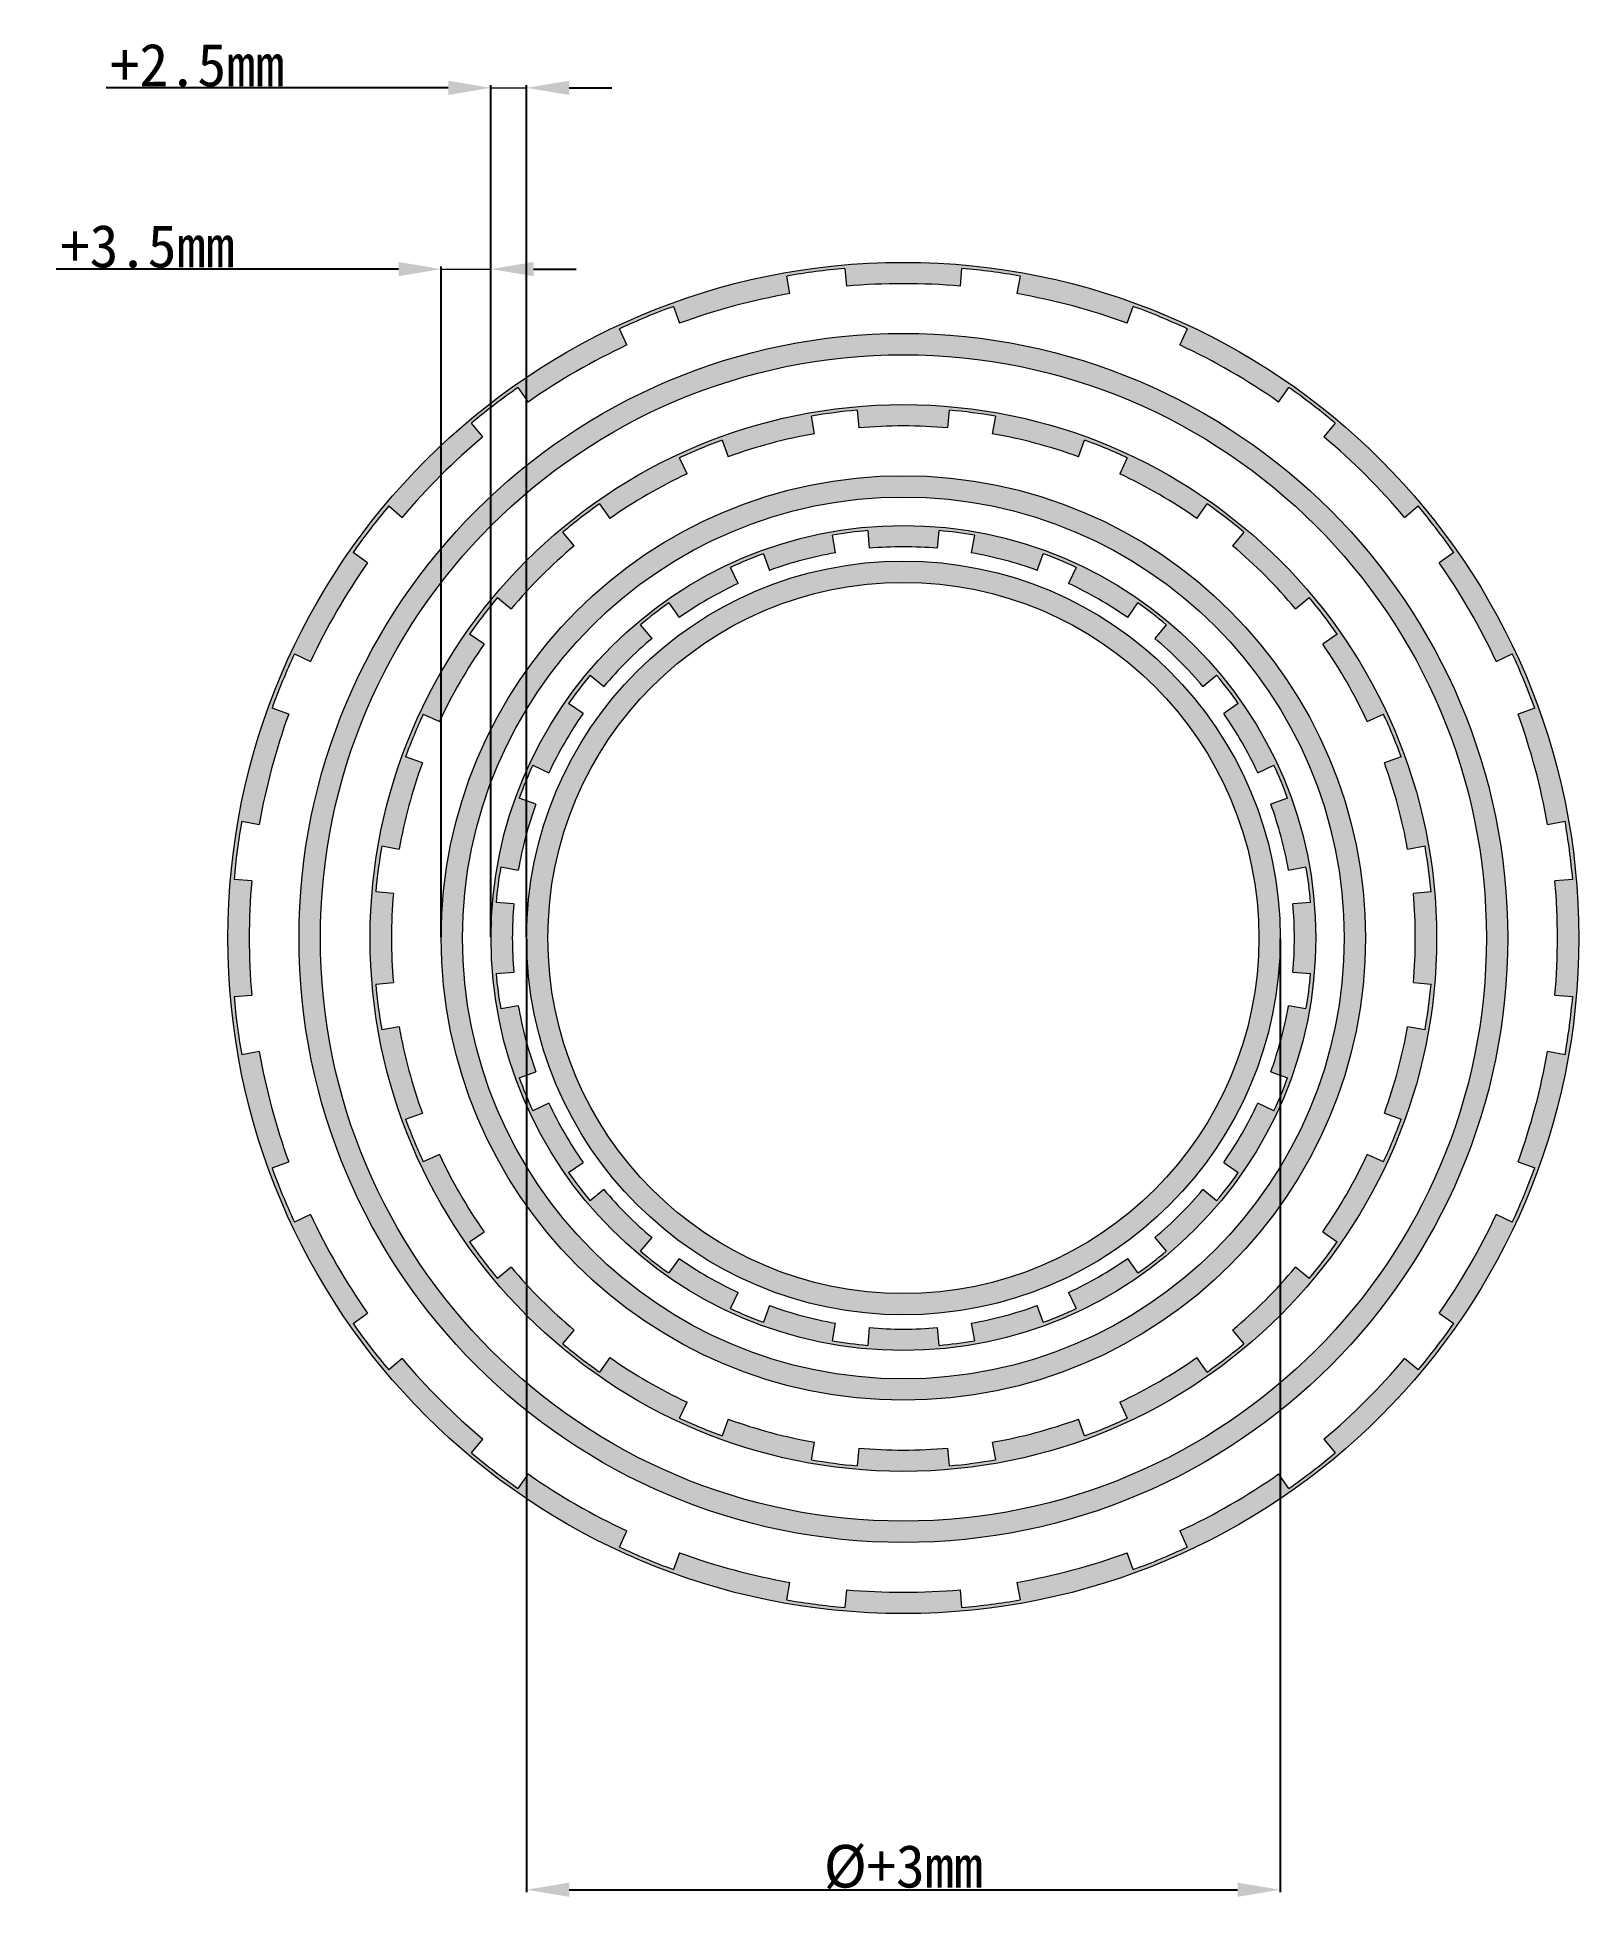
# Model space of a CAD drawing. Header units: millimetres. Extents: x 40 to 148, y 99 to 230.
import ezdxf

# ---------------------------------------------------------------- set-up
doc = ezdxf.new("R2010")
doc.units = ezdxf.units.MM
doc.layers.add('1', color=7, linetype='Continuous', true_color=0xffffff)
doc.layers.add('标注', color=7, linetype='Continuous')
doc.styles.get("Standard").update_dxf_attribs({"font": 'SimSun.ttf'})
doc.dimstyles.get("Standard").update_dxf_attribs({"dimtxt": 3, "dimasz": 3, "dimexe": 0.18, "dimexo": 0.0625, "dimgap": 0.09, "dimtad": 1, "dimdec": 4, "dimzin": 0, "dimdsep": 46, "dimtxsty": 'Standard', "dimcen": 0.09, "dimadec": 0, "dimazin": 0, "dimtfac": 1, "dimtdec": 4, "dimtofl": 0, "dimtmove": 0, "dimatfit": 3, "dimfxl": 1, "dimtolj": 1, "dimtzin": 0, "dimarcsym": 0})

# ---------------------------------------------------------------- blocks, each defined once
blk = doc.blocks.new('*D4')
at = {"layer": 'Defpoints', "color": 0, "lineweight": 18, "transparency": 16777216}
for p in [(74.3, 166.57), (127.3, 166.57), (127.3, 99.66)]:
    blk.add_point(p, dxfattribs=at)
at = {"layer": '标注', "color": 0, "lineweight": -2, "transparency": 16777216}
for p, q in [((74.3, 166.51), (74.3, 99.48)), ((127.3, 166.51), (127.3, 99.48)), ((77.3, 99.66), (124.3, 99.66))]:
    blk.add_line(p, q, dxfattribs=at)
at = {"layer": '标注', "color": 0, "lineweight": 18, "transparency": 16777216}
for points in [[(77.3, 100.16), (77.3, 99.16), (74.3, 99.66)], [(124.3, 100.16), (124.3, 99.16), (127.3, 99.66)]]:
    blk.add_solid(points, dxfattribs=at)
at = {"layer": '标注', "color": 0, "lineweight": 18, "transparency": 16777216, "insert": (100.8, 101.25), "char_height": 3, "attachment_point": 5}
blk.add_mtext('\\A1;%%C+3mm', dxfattribs=at)
blk = doc.blocks.new('*D5')
at = {"layer": 'Defpoints', "color": 0, "lineweight": 18, "transparency": 16777216}
for p in [(71.8, 226.34), (71.8, 166.57), (74.3, 166.57)]:
    blk.add_point(p, dxfattribs=at)
at = {"layer": '标注', "color": 0, "lineweight": -2, "transparency": 16777216}
for p, q in [((68.8, 226.34), (44.73, 226.34)), ((71.8, 166.64), (71.8, 226.52)), ((74.3, 166.64), (74.3, 226.52)), ((77.3, 226.34), (80.3, 226.34))]:
    blk.add_line(p, q, dxfattribs=at)
at = {"layer": '标注', "color": 0, "lineweight": 18, "transparency": 16777216}
for points in [[(68.8, 226.84), (68.8, 225.84), (71.8, 226.34)], [(77.3, 226.84), (77.3, 225.84), (74.3, 226.34)]]:
    blk.add_solid(points, dxfattribs=at)
at = {"layer": '标注', "color": 0, "lineweight": 18, "transparency": 16777216, "insert": (51.15, 227.93), "char_height": 3, "attachment_point": 5}
blk.add_mtext('\\A1;+2.5mm', dxfattribs=at)
blk = doc.blocks.new('*D6')
at = {"layer": 'Defpoints', "color": 0, "lineweight": 18, "transparency": 16777216}
for p in [(68.3, 213.6), (68.3, 166.57), (71.8, 166.57)]:
    blk.add_point(p, dxfattribs=at)
at = {"layer": '标注', "color": 0, "lineweight": -2, "transparency": 16777216}
for p, q in [((65.3, 213.6), (41.23, 213.6)), ((68.3, 166.64), (68.3, 213.78)), ((71.8, 166.64), (71.8, 213.78)), ((74.8, 213.6), (77.8, 213.6))]:
    blk.add_line(p, q, dxfattribs=at)
at = {"layer": '标注', "color": 0, "lineweight": 18, "transparency": 16777216}
for points in [[(65.3, 214.1), (65.3, 213.1), (68.3, 213.6)], [(74.8, 214.1), (74.8, 213.1), (71.8, 213.6)]]:
    blk.add_solid(points, dxfattribs=at)
at = {"layer": '标注', "color": 0, "lineweight": 18, "transparency": 16777216, "insert": (47.65, 215.19), "char_height": 3, "attachment_point": 5}
blk.add_mtext('\\A1;+3.5mm', dxfattribs=at)

msp = doc.modelspace()

# ---------------------------------------------------------------- hatches: boundary and pattern name
at = {"lineweight": 18}
h = msp.add_hatch(color=1, dxfattribs=at)
h.paths.add_polyline_path([(53.30281, 166.57363, 1), (148.30281, 166.57363, 1)])
h.paths.add_polyline_path([(81.36237, 208.26379), (80.83409, 209.39667, -0.021820078), (84.64235, 210.9741), (85.06988, 209.79949, -0.043660943), (92.81499, 211.87478), (92.59793, 213.10579, -0.021820078), (96.6847, 213.64383), (96.79364, 212.39858, -0.043660943), (104.81197, 212.39858), (104.92092, 213.64383, -0.021820078), (109.00768, 213.10579), (108.79062, 211.87478, -0.043660943), (116.53573, 209.79949), (116.96326, 210.9741, -0.021820078), (120.77152, 209.39667), (120.24325, 208.26379, -0.043660943), (127.18732, 204.25462), (127.90429, 205.27856, -0.021820078), (131.17452, 202.76923), (130.37104, 201.81167, -0.043660943), (136.04085, 196.14186), (136.99841, 196.94534, -0.021820078), (139.50774, 193.67511), (138.4838, 192.95814, -0.043660943), (142.49296, 186.01407), (143.62585, 186.54234, -0.021820078), (145.20328, 182.73408), (144.02867, 182.30655, -0.043660943), (146.10396, 174.56144), (147.33497, 174.7785, -0.021820078), (147.87301, 170.69174), (146.62776, 170.58279, -0.043660943), (146.62776, 162.56446), (147.87301, 162.45552, -0.021820078), (147.33497, 158.36875), (146.10396, 158.58581, -0.043660943), (144.02867, 150.8407), (145.20328, 150.41318, -0.021820078), (143.62585, 146.60492), (142.49296, 147.13319, -0.043660943), (138.4838, 140.18911), (139.50774, 139.47214, -0.021820078), (136.99841, 136.20191), (136.04085, 137.0054, -0.043660943), (130.37104, 131.33558), (131.17452, 130.37803, -0.021820078), (127.90429, 127.86869), (127.18732, 128.89263, -0.043660943), (120.24325, 124.88347), (120.77152, 123.75059, -0.021820078), (116.96326, 122.17315), (116.53573, 123.34777, -0.043660943), (108.79062, 121.27247), (109.00768, 120.04146, -0.021820078), (104.92092, 119.50343), (104.81197, 120.74867, -0.043660943), (96.79364, 120.74867), (96.6847, 119.50343, -0.021820078), (92.59793, 120.04146), (92.81499, 121.27247, -0.043660943), (85.06988, 123.34777), (84.64235, 122.17315, -0.021820078), (80.83409, 123.75059), (81.36237, 124.88347, -0.043660943), (74.41829, 128.89263), (73.70132, 127.86869, -0.021820078), (70.43109, 130.37803), (71.23458, 131.33558, -0.043660943), (65.56476, 137.0054), (64.60721, 136.20191, -0.021820078), (62.09787, 139.47214), (63.12181, 140.18911, -0.043660943), (59.11265, 147.13319), (57.97976, 146.60492, -0.021820078), (56.40233, 150.41318), (57.57695, 150.8407, -0.043660943), (55.50165, 158.58581), (54.27064, 158.36875, -0.021820078), (53.73261, 162.45552), (54.97785, 162.56446, -0.043660943), (54.97785, 170.58279), (53.73261, 170.69174, -0.021820078), (54.27064, 174.7785), (55.50165, 174.56144, -0.043660943), (57.57695, 182.30655), (56.40233, 182.73408, -0.021820078), (57.97976, 186.54234), (59.11265, 186.01407, -0.043660943), (63.12181, 192.95814), (62.09787, 193.67511, -0.021820078), (64.60721, 196.94534), (65.56476, 196.14186, -0.043660943), (71.23458, 201.81167), (70.43109, 202.76923, -0.021820078), (73.70132, 205.27856), (74.41829, 204.25462, -0.043660943)], flags=16)
h.paths.add_polyline_path([(143.30281, 166.57363, -1), (58.30281, 166.57363, -1)], flags=0)
h.paths.add_polyline_path([(141.80281, 166.57363, -1), (59.80281, 166.57363, -1)], flags=0)
h.paths.add_polyline_path([(138.30281, 166.57363, -1), (63.30281, 166.57363, -1)], flags=0)
h.paths.add_polyline_path([(85.06028, 200.33359, -0.021820078), (88.06256, 201.57718), (88.49008, 200.40256, -0.043660943), (94.55147, 202.02671), (94.33441, 203.25772, -0.021820078), (97.55626, 203.68188), (97.6652, 202.43664, -0.043660943), (103.94041, 202.43664), (104.04936, 203.68188, -0.021820078), (107.2712, 203.25772), (107.05414, 202.02671, -0.043660943), (113.11553, 200.40256), (113.54306, 201.57718, -0.021820078), (116.54534, 200.33359), (116.01706, 199.20071, -0.043660943), (121.45156, 196.0631), (122.16853, 197.08704, -0.021820078), (124.74665, 195.10878), (123.94316, 194.15123, -0.043660943), (128.38041, 189.71398), (129.33796, 190.51747, -0.021820078), (131.31622, 187.93935), (130.29228, 187.22238, -0.043660943), (133.42989, 181.78789), (134.56277, 182.31616, -0.021820078), (135.80636, 179.31388), (134.63174, 178.88635, -0.043660943), (136.25589, 172.82496), (137.4869, 173.04202, -0.021820078), (137.91106, 169.82018), (136.66582, 169.71124, -0.043660943), (136.66582, 163.43602), (137.91106, 163.32708, -0.021820078), (137.4869, 160.10523), (136.25589, 160.32229, -0.043660943), (134.63174, 154.2609), (135.80636, 153.83338, -0.021820078), (134.56277, 150.8311), (133.42989, 151.35937, -0.043660943), (130.29228, 145.92488), (131.31622, 145.20791, -0.021820078), (129.33796, 142.62979), (128.38041, 143.43327, -0.043660943), (123.94316, 138.99603), (124.74665, 138.03847, -0.021820078), (122.16853, 136.06021), (121.45156, 137.08415, -0.043660943), (116.01706, 133.94655), (116.54534, 132.81366, -0.021820078), (113.54306, 131.57008), (113.11553, 132.74469, -0.043660943), (107.05414, 131.12055), (107.2712, 129.88954, -0.021820078), (104.04936, 129.46538), (103.94041, 130.71062, -0.043660943), (97.6652, 130.71062), (97.55626, 129.46538, -0.021820078), (94.33441, 129.88954), (94.55147, 131.12055, -0.043660943), (88.49008, 132.74469), (88.06256, 131.57008, -0.021820078), (85.06028, 132.81366), (85.58855, 133.94655, -0.043660943), (80.15405, 137.08415), (79.43708, 136.06021, -0.021820078), (76.85897, 138.03847), (77.66245, 138.99603, -0.043660943), (73.22521, 143.43327), (72.26765, 142.62979, -0.021820078), (70.28939, 145.20791), (71.31333, 145.92488, -0.043660943), (68.17573, 151.35937), (67.04284, 150.8311, -0.021820078), (65.79926, 153.83338), (66.97387, 154.2609, -0.043660943), (65.34973, 160.32229), (64.11872, 160.10523, -0.021820078), (63.69455, 163.32708), (64.9398, 163.43602, -0.043660943), (64.9398, 169.71124), (63.69455, 169.82018, -0.021820078), (64.11872, 173.04202), (65.34973, 172.82496, -0.043660943), (66.97387, 178.88635), (65.79926, 179.31388, -0.021820078), (67.04284, 182.31616), (68.17573, 181.78789, -0.043660943), (71.31333, 187.22238), (70.28939, 187.93935, -0.021820078), (72.26765, 190.51747), (73.22521, 189.71398, -0.043660943), (77.66245, 194.15123), (76.85897, 195.10878, -0.021820078), (79.43708, 197.08704), (80.15405, 196.0631, -0.043660943), (85.58855, 199.20071)], flags=0)
h.paths.add_polyline_path([(133.30281, 166.57363, -1), (68.30281, 166.57363, -1)], flags=0)
h.paths.add_polyline_path([(131.80281, 166.57363, -1), (69.80281, 166.57363, -1)], flags=0)
h.paths.add_polyline_path([(129.80281, 166.57363, -1), (71.80281, 166.57363, -1)], flags=0)
h.paths.add_polyline_path([(88.65253, 192.62998, -0.021820078), (90.96973, 193.58979), (91.39725, 192.41518, -0.043660943), (96.02748, 193.65584), (95.81042, 194.88685, -0.021820078), (98.29708, 195.21423), (98.40602, 193.96898, -0.043660943), (103.19959, 193.96898), (103.30853, 195.21423, -0.021820078), (105.79519, 194.88685), (105.57813, 193.65584, -0.043660943), (110.20836, 192.41518), (110.63589, 193.58979, -0.021820078), (112.95308, 192.62998), (112.42481, 191.49709, -0.043660943), (116.57616, 189.10031), (117.29313, 190.12425, -0.021820078), (119.28295, 188.59741), (118.47947, 187.63985, -0.043660943), (121.86903, 184.25029), (122.82658, 185.05377, -0.021820078), (124.35343, 183.06395), (123.32949, 182.34698, -0.043660943), (125.72627, 178.19563), (126.85916, 178.7239, -0.021820078), (127.81897, 176.40671), (126.64435, 175.97918, -0.043660943), (127.88502, 171.34895), (129.11603, 171.56601, -0.021820078), (129.4434, 169.07936), (128.19816, 168.97041, -0.043660943), (128.19816, 164.17685), (129.4434, 164.0679, -0.021820078), (129.11603, 161.58124), (127.88502, 161.7983, -0.043660943), (126.64435, 157.16807), (127.81897, 156.74055, -0.021820078), (126.85916, 154.42335), (125.72627, 154.95163, -0.043660943), (123.32949, 150.80028), (124.35343, 150.08331, -0.021820078), (122.82658, 148.09348), (121.86903, 148.89697, -0.043660943), (118.47947, 145.50741), (119.28295, 144.54985, -0.021820078), (117.29313, 143.02301), (116.57616, 144.04695, -0.043660943), (112.42481, 141.65016), (112.95308, 140.51728, -0.021820078), (110.63589, 139.55747), (110.20836, 140.73208, -0.043660943), (105.57813, 139.49142), (105.79519, 138.26041, -0.021820078), (103.30853, 137.93303), (103.19959, 139.17827, -0.043660943), (98.40602, 139.17827), (98.29708, 137.93303, -0.021820078), (95.81042, 138.26041), (96.02748, 139.49142, -0.043660943), (91.39725, 140.73208), (90.96973, 139.55747, -0.021820078), (88.65253, 140.51728), (89.1808, 141.65016, -0.043660943), (85.02945, 144.04695), (84.31248, 143.02301, -0.021820078), (82.32266, 144.54985), (83.12615, 145.50741, -0.043660943), (79.73658, 148.89697), (78.77903, 148.09348, -0.021820078), (77.25219, 150.08331), (78.27613, 150.80028, -0.043660943), (75.87934, 154.95163), (74.74646, 154.42335, -0.021820078), (73.78664, 156.74055), (74.96126, 157.16807, -0.043660943), (73.72059, 161.7983), (72.48958, 161.58124, -0.021820078), (72.16221, 164.0679), (73.40745, 164.17685, -0.043660943), (73.40745, 168.97041), (72.16221, 169.07936, -0.021820078), (72.48958, 171.56601), (73.72059, 171.34895, -0.043660943), (74.96126, 175.97918), (73.78664, 176.40671, -0.021820078), (74.74646, 178.7239), (75.87934, 178.19563, -0.043660943), (78.27613, 182.34698), (77.25219, 183.06395, -0.021820078), (78.77903, 185.05377), (79.73658, 184.25029, -0.043660943), (83.12615, 187.63985), (82.32266, 188.59741, -0.021820078), (84.31248, 190.12425), (85.02945, 189.10031, -0.043660943), (89.1808, 191.49709)], flags=0)
h.paths.add_polyline_path([(127.30281, 166.57363, -1), (74.30281, 166.57363, -1)], flags=0)
h.paths.add_polyline_path([(125.80281, 166.57363, -1), (75.80281, 166.57363, -1)], flags=0)

# ---------------------------------------------------------------- linework, layer by layer
at = {"layer": '1', "color": 1, "linetype": 'Continuous', "lineweight": 18}
for p, q in [((92.81499, 211.87478), (92.59793, 213.10579)), ((96.6847, 213.64383), (96.79364, 212.39858)), ((104.81197, 212.39858), (104.92092, 213.64383)), ((109.00768, 213.10579), (108.79062, 211.87478)), ((84.64235, 210.9741), (85.06988, 209.79949)), ((116.53573, 209.79949), (116.96326, 210.9741)), ((81.36237, 208.26379), (80.83409, 209.39667)), ((120.77152, 209.39667), (120.24325, 208.26379)), ((73.70132, 205.27856), (74.41829, 204.25462)), ((127.18732, 204.25462), (127.90429, 205.27856)), ((71.23458, 201.81167), (70.43109, 202.76923)), ((94.55147, 202.02671), (94.33441, 203.25772)), ((97.55626, 203.68188), (97.6652, 202.43664)), ((103.94041, 202.43664), (104.04936, 203.68188)), ((107.2712, 203.25772), (107.05414, 202.02671)), ((131.17452, 202.76923), (130.37104, 201.81167)), ((88.06256, 201.57718), (88.49008, 200.40256)), ((113.11553, 200.40256), (113.54306, 201.57718)), ((85.58855, 199.20071), (85.06028, 200.33359)), ((116.54534, 200.33359), (116.01706, 199.20071)), ((64.60721, 196.94534), (65.56476, 196.14186)), ((79.43708, 197.08704), (80.15405, 196.0631)), ((121.45156, 196.0631), (122.16853, 197.08704)), ((136.04085, 196.14186), (136.99841, 196.94534)), ((77.66245, 194.15123), (76.85897, 195.10878)), ((96.02748, 193.65584), (95.81042, 194.88685)), ((98.29708, 195.21423), (98.40602, 193.96898)), ((103.19959, 193.96898), (103.30853, 195.21423)), ((105.79519, 194.88685), (105.57813, 193.65584)), ((124.74665, 195.10878), (123.94316, 194.15123)), ((63.12181, 192.95814), (62.09787, 193.67511)), ((90.96973, 193.58979), (91.39725, 192.41518)), ((110.20836, 192.41518), (110.63589, 193.58979)), ((139.50774, 193.67511), (138.4838, 192.95814)), ((89.1808, 191.49709), (88.65253, 192.62998)), ((112.95308, 192.62998), (112.42481, 191.49709)), ((72.26765, 190.51747), (73.22521, 189.71398)), ((84.31248, 190.12425), (85.02945, 189.10031)), ((116.57616, 189.10031), (117.29313, 190.12425)), ((128.38041, 189.71398), (129.33796, 190.51747)), ((83.12615, 187.63985), (82.32266, 188.59741)), ((119.28295, 188.59741), (118.47947, 187.63985)), ((71.31333, 187.22238), (70.28939, 187.93935)), ((131.31622, 187.93935), (130.29228, 187.22238)), ((57.97976, 186.54234), (59.11265, 186.01407)), ((142.49296, 186.01407), (143.62585, 186.54234)), ((78.77903, 185.05377), (79.73658, 184.25029)), ((121.86903, 184.25029), (122.82658, 185.05377)), ((78.27613, 182.34698), (77.25219, 183.06395)), ((124.35343, 183.06395), (123.32949, 182.34698)), ((57.57695, 182.30655), (56.40233, 182.73408)), ((67.04284, 182.31616), (68.17573, 181.78789)), ((133.42989, 181.78789), (134.56277, 182.31616)), ((145.20328, 182.73408), (144.02867, 182.30655)), ((66.97387, 178.88635), (65.79926, 179.31388)), ((135.80636, 179.31388), (134.63174, 178.88635)), ((74.74646, 178.7239), (75.87934, 178.19563)), ((125.72627, 178.19563), (126.85916, 178.7239)), ((74.96126, 175.97918), (73.78664, 176.40671)), ((127.81897, 176.40671), (126.64435, 175.97918)), ((54.27064, 174.7785), (55.50165, 174.56144)), ((146.10396, 174.56144), (147.33497, 174.7785)), ((64.11872, 173.04202), (65.34973, 172.82496)), ((136.25589, 172.82496), (137.4869, 173.04202)), ((72.48958, 171.56601), (73.72059, 171.34895)), ((127.88502, 171.34895), (129.11603, 171.56601)), ((54.97785, 170.58279), (53.73261, 170.69174)), ((147.87301, 170.69174), (146.62776, 170.58279)), ((64.9398, 169.71124), (63.69455, 169.82018)), ((73.40745, 168.97041), (72.16221, 169.07936)), ((129.4434, 169.07936), (128.19816, 168.97041)), ((137.91106, 169.82018), (136.66582, 169.71124)), ((63.69455, 163.32708), (64.9398, 163.43602)), ((72.16221, 164.0679), (73.40745, 164.17685)), ((128.19816, 164.17685), (129.4434, 164.0679)), ((136.66582, 163.43602), (137.91106, 163.32708)), ((53.73261, 162.45552), (54.97785, 162.56446)), ((146.62776, 162.56446), (147.87301, 162.45552)), ((73.72059, 161.7983), (72.48958, 161.58124)), ((129.11603, 161.58124), (127.88502, 161.7983)), ((65.34973, 160.32229), (64.11872, 160.10523)), ((137.4869, 160.10523), (136.25589, 160.32229)), ((55.50165, 158.58581), (54.27064, 158.36875)), ((147.33497, 158.36875), (146.10396, 158.58581)), ((73.78664, 156.74055), (74.96126, 157.16807)), ((126.64435, 157.16807), (127.81897, 156.74055)), ((75.87934, 154.95163), (74.74646, 154.42335)), ((126.85916, 154.42335), (125.72627, 154.95163)), ((65.79926, 153.83338), (66.97387, 154.2609)), ((134.63174, 154.2609), (135.80636, 153.83338)), ((56.40233, 150.41318), (57.57695, 150.8407)), ((68.17573, 151.35937), (67.04284, 150.8311)), ((77.25219, 150.08331), (78.27613, 150.80028)), ((123.32949, 150.80028), (124.35343, 150.08331)), ((134.56277, 150.8311), (133.42989, 151.35937)), ((144.02867, 150.8407), (145.20328, 150.41318)), ((79.73658, 148.89697), (78.77903, 148.09348)), ((122.82658, 148.09348), (121.86903, 148.89697)), ((59.11265, 147.13319), (57.97976, 146.60492)), ((143.62585, 146.60492), (142.49296, 147.13319)), ((70.28939, 145.20791), (71.31333, 145.92488)), ((82.32266, 144.54985), (83.12615, 145.50741)), ((118.47947, 145.50741), (119.28295, 144.54985)), ((130.29228, 145.92488), (131.31622, 145.20791)), ((85.02945, 144.04695), (84.31248, 143.02301)), ((117.29313, 143.02301), (116.57616, 144.04695)), ((73.22521, 143.43327), (72.26765, 142.62979)), ((129.33796, 142.62979), (128.38041, 143.43327)), ((88.65253, 140.51728), (89.1808, 141.65016)), ((112.42481, 141.65016), (112.95308, 140.51728)), ((62.09787, 139.47214), (63.12181, 140.18911)), ((91.39725, 140.73208), (90.96973, 139.55747)), ((110.63589, 139.55747), (110.20836, 140.73208)), ((138.4838, 140.18911), (139.50774, 139.47214)), ((76.85897, 138.03847), (77.66245, 138.99603)), ((95.81042, 138.26041), (96.02748, 139.49142)), ((98.40602, 139.17827), (98.29708, 137.93303)), ((103.30853, 137.93303), (103.19959, 139.17827)), ((105.57813, 139.49142), (105.79519, 138.26041)), ((123.94316, 138.99603), (124.74665, 138.03847)), ((65.56476, 137.0054), (64.60721, 136.20191)), ((80.15405, 137.08415), (79.43708, 136.06021)), ((122.16853, 136.06021), (121.45156, 137.08415)), ((136.99841, 136.20191), (136.04085, 137.0054)), ((85.06028, 132.81366), (85.58855, 133.94655)), ((116.01706, 133.94655), (116.54534, 132.81366)), ((88.49008, 132.74469), (88.06256, 131.57008)), ((113.54306, 131.57008), (113.11553, 132.74469)), ((70.43109, 130.37803), (71.23458, 131.33558)), ((94.33441, 129.88954), (94.55147, 131.12055)), ((107.05414, 131.12055), (107.2712, 129.88954)), ((130.37104, 131.33558), (131.17452, 130.37803)), ((97.6652, 130.71062), (97.55626, 129.46538)), ((104.04936, 129.46538), (103.94041, 130.71062)), ((74.41829, 128.89263), (73.70132, 127.86869)), ((127.90429, 127.86869), (127.18732, 128.89263)), ((80.83409, 123.75059), (81.36237, 124.88347)), ((120.24325, 124.88347), (120.77152, 123.75059)), ((85.06988, 123.34777), (84.64235, 122.17315)), ((116.96326, 122.17315), (116.53573, 123.34777)), ((92.59793, 120.04146), (92.81499, 121.27247)), ((96.79364, 120.74867), (96.6847, 119.50343)), ((104.92092, 119.50343), (104.81197, 120.74867)), ((108.79062, 121.27247), (109.00768, 120.04146))]:
    msp.add_line(p, q, dxfattribs=at)
for radius in [47.5, 42.5, 41, 37.5, 32.5, 31, 29, 26.5, 25]:
    msp.add_circle((100.80281, 166.57363), radius, dxfattribs=at)
for radius, start, end in [(47.25, 95, 100), (47.25, 80, 85), (46, 100, 110), (46, 85, 95), (46, 70, 80), (47.25, 110, 115), (47.25, 65, 70), (46, 115, 125), (46, 55, 65), (47.25, 125, 130), (47.25, 50, 55), (37.25, 95, 100), (37.25, 80, 85), (46, 130, 140), (37.25, 110, 115), (36, 100, 110), (36, 85, 95), (36, 70, 80), (37.25, 65, 70), (46, 40, 50), (36, 115, 125), (36, 55, 65), (47.25, 140, 145), (37.25, 125, 130), (37.25, 50, 55), (47.25, 35, 40), (28.75, 95, 100), (28.75, 80, 85), (36, 130, 140), (28.75, 110, 115), (27.5, 100, 110), (27.5, 85, 95), (27.5, 70, 80), (28.75, 65, 70), (36, 40, 50), (46, 145, 155), (46, 25, 35), (27.5, 115, 125), (27.5, 55, 65), (37.25, 140, 145), (28.75, 125, 130), (28.75, 50, 55), (37.25, 35, 40), (36, 145, 155), (27.5, 130, 140), (27.5, 40, 50), (36, 25, 35), (47.25, 155, 160), (47.25, 20, 25), (28.75, 140, 145), (28.75, 35, 40), (46, 160, 170), (37.25, 155, 160), (27.5, 145, 155), (27.5, 25, 35), (37.25, 20, 25), (46, 10, 20), (36, 160, 170), (28.75, 155, 160), (28.75, 20, 25), (36, 10, 20), (27.5, 160, 170), (27.5, 10, 20), (47.25, 170, 175), (47.25, 5, 10), (37.25, 170, 175), (37.25, 5, 10), (28.75, 170, 175), (28.75, 5, 10), (46, 175, 185), (46, 355, 5), (36, 175, 185), (27.5, 175, 185), (27.5, 355, 5), (36, 355, 5), (28.75, 185, 190), (28.75, 350, 355), (47.25, 185, 190), (37.25, 185, 190), (37.25, 350, 355), (47.25, 350, 355), (27.5, 190, 200), (27.5, 340, 350), (36, 190, 200), (36, 340, 350), (46, 190, 200), (46, 340, 350), (28.75, 200, 205), (28.75, 335, 340), (27.5, 205, 215), (27.5, 325, 335), (37.25, 200, 205), (37.25, 335, 340), (47.25, 200, 205), (36, 205, 215), (36, 325, 335), (47.25, 335, 340), (28.75, 215, 220), (28.75, 320, 325), (27.5, 220, 230), (27.5, 310, 320), (46, 205, 215), (46, 325, 335), (37.25, 215, 220), (37.25, 320, 325), (28.75, 230, 235), (27.5, 235, 245), (27.5, 295, 305), (28.75, 305, 310), (36, 220, 230), (36, 310, 320), (28.75, 245, 250), (27.5, 250, 260), (27.5, 280, 290), (28.75, 290, 295), (47.25, 215, 220), (27.5, 265, 275), (47.25, 320, 325), (37.25, 230, 235), (28.75, 260, 265), (28.75, 275, 280), (37.25, 305, 310), (46, 220, 230), (36, 235, 245), (36, 295, 305), (46, 310, 320), (37.25, 245, 250), (36, 250, 260), (36, 280, 290), (37.25, 290, 295), (47.25, 230, 235), (37.25, 260, 265), (36, 265, 275), (37.25, 275, 280), (47.25, 305, 310), (46, 235, 245), (46, 295, 305), (47.25, 245, 250), (46, 250, 260), (46, 280, 290), (47.25, 290, 295), (46, 265, 275), (47.25, 260, 265), (47.25, 275, 280)]:
    msp.add_arc((100.80281, 166.57363), radius, start, end, dxfattribs=at)
at = {"layer": '标注', "lineweight": 18}
for p, q in [((71.80281, 226.34376), (74.30281, 226.34376)), ((68.30281, 213.59799), (71.80281, 213.59799))]:
    msp.add_line(p, q, dxfattribs=at)

# ---------------------------------------------------------------- dimensions: what is measured, and where the dimension line sits
for base, p1, p2, text, picture, middle in [((71.80281, 226.34376), (74.30281, 166.57363), (71.80281, 166.57363), '+2.5mm', '*D5', (51.15415, 226.34376)), ((68.30281, 213.59799), (71.80281, 166.57363), (68.30281, 166.57363), '+3.5mm', '*D6', (47.65415, 213.59799)), ((127.30281, 99.66435), (74.30281, 166.57363), (127.30281, 166.57363), '%%C+3mm', '*D4', (100.80281, 99.66435))]:
    dim = msp.add_linear_dim(base=base, p1=p1, p2=p2, text=text, dimstyle='Standard', dxfattribs=at)
    dim.commit()
    dim.dimension.update_dxf_attribs({"geometry": picture, "text_midpoint": middle, "dimtype": 160})

doc.saveas('drawing.dxf')
